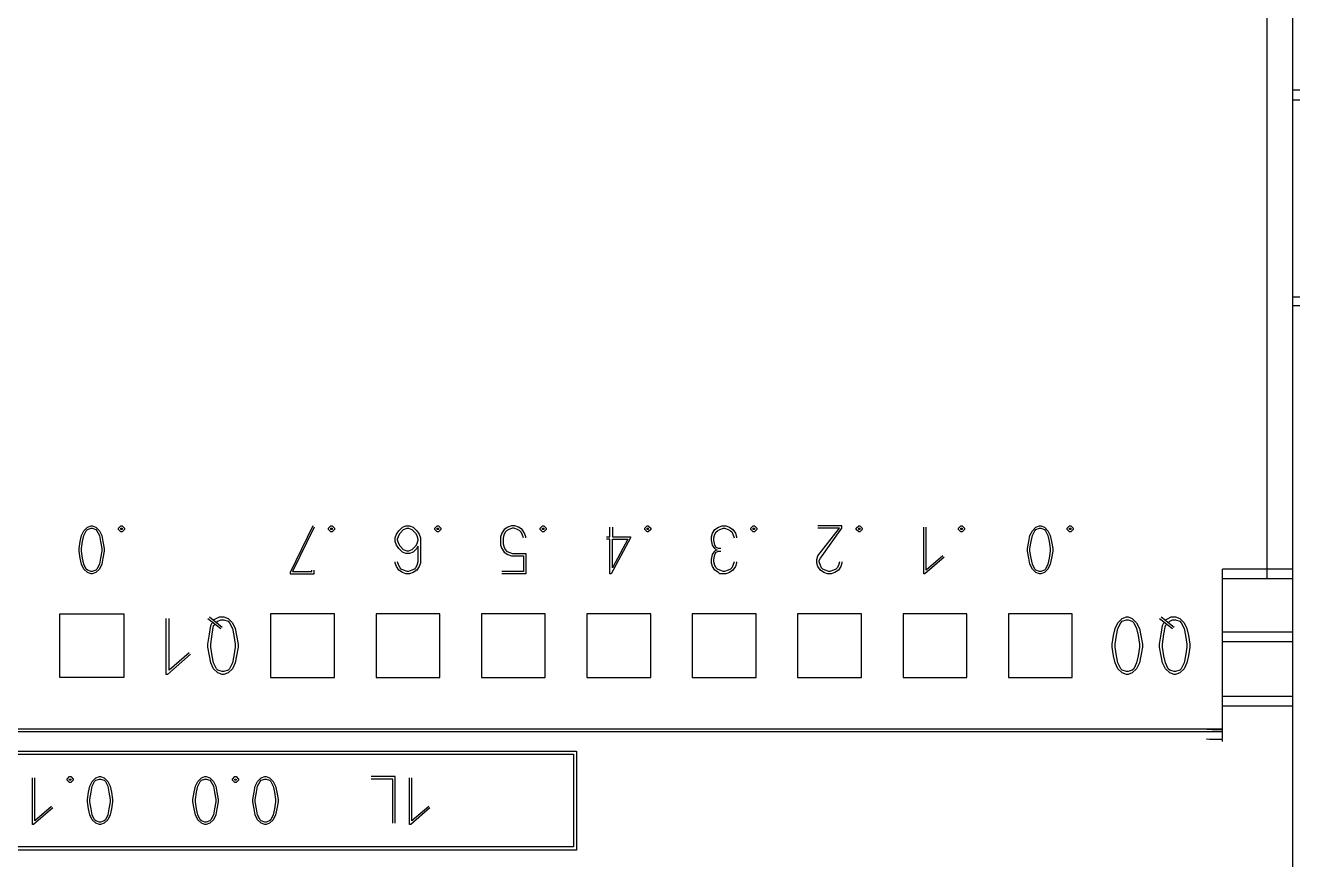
# Model space of a CAD drawing. Header units: millimetres. Extents: x 367 to 1026, y -455 to 11.
# Drawn here: x 624.59 to 664.27, y -260.08 to -233.95 of the extents above; entities that cross this region are included whole.
import ezdxf

# ---------------------------------------------------------------- set-up
doc = ezdxf.new("R2010")
doc.units = ezdxf.units.MM
doc.header["$LTSCALE"] = 6
for name, color, linetype in [('0008LEVEL_0', 7, 'Continuous'), ('0008LEVEL_1', 7, 'Continuous'), ('8_ALL_NOTES_BALLOONS_SYMBOLS_GT', 7, 'Continuous')]:
    doc.layers.add(name, color=color, linetype=linetype)

msp = doc.modelspace()

# ---------------------------------------------------------------- linework, layer by layer
at = {"color": 7, "linetype": 'Continuous'}
for p, q in [((664.273, -194.677), (664.273, -273.077)), ((664.273, -235.977), (665.023, -235.977)), ((681.673, -242.471), (664.273, -242.463)), ((662.073, -255.977), (662.073, -250.977)), ((664.273, -250.977), (662.073, -250.977)), ((625.673, -254.377), (625.673, -252.377)), ((625.673, -252.377), (627.673, -252.377)), ((627.673, -252.377), (627.673, -254.377)), ((632.273, -252.377), (632.273, -254.377)), ((634.273, -252.377), (632.273, -252.377)), ((634.273, -254.377), (634.273, -252.377)), ((635.573, -252.377), (635.573, -254.377)), ((637.573, -252.377), (635.573, -252.377)), ((637.573, -254.377), (637.573, -252.377)), ((638.873, -252.377), (638.873, -254.377)), ((640.873, -252.377), (638.873, -252.377)), ((640.873, -254.377), (640.873, -252.377)), ((642.173, -252.377), (642.173, -254.377)), ((644.173, -252.377), (642.173, -252.377)), ((644.173, -254.377), (644.173, -252.377)), ((645.473, -252.377), (645.473, -254.377)), ((647.473, -252.377), (645.473, -252.377)), ((647.473, -254.377), (647.473, -252.377)), ((648.773, -252.377), (648.773, -254.377)), ((650.773, -252.377), (648.773, -252.377)), ((650.773, -254.377), (650.773, -252.377)), ((652.073, -252.377), (652.073, -254.377)), ((654.073, -252.377), (652.073, -252.377)), ((654.073, -254.377), (654.073, -252.377)), ((655.373, -252.377), (655.373, -254.377)), ((657.373, -252.377), (655.373, -252.377)), ((657.373, -254.377), (657.373, -252.377)), ((664.273, -252.949), (662.073, -252.949)), ((627.673, -254.377), (625.673, -254.377)), ((632.273, -254.377), (634.273, -254.377)), ((635.573, -254.377), (637.573, -254.377)), ((638.873, -254.377), (640.873, -254.377)), ((642.173, -254.377), (644.173, -254.377)), ((645.473, -254.377), (647.473, -254.377)), ((648.773, -254.377), (650.773, -254.377)), ((652.073, -254.377), (654.073, -254.377)), ((655.373, -254.377), (657.373, -254.377)), ((664.273, -254.964), (662.073, -254.964)), ((508.873, -255.977), (662.073, -255.977)), ((508.873, -256.068), (662.073, -256.068)), ((662.073, -256.068), (662.073, -256.008))]:
    msp.add_line(p, q, dxfattribs=at)
msp.add_spline([(662.073, -256.009), (661.83, -256.008), (661.671, -256.005), (661.585, -256.002)], degree=3, dxfattribs=at)
at = {"layer": '0008LEVEL_0', "color": 7, "linetype": 'Continuous'}
for p, q in [((626.31, -250.114), (626.348, -249.927)), ((626.348, -249.927), (626.423, -249.777)), ((626.385, -250.114), (626.423, -249.927)), ((626.423, -249.777), (626.535, -249.664)), ((626.423, -249.927), (626.498, -249.777)), ((626.498, -249.777), (626.535, -249.739)), ((626.535, -249.664), (626.648, -249.627)), ((626.535, -249.739), (626.648, -249.702)), ((626.648, -249.627), (626.685, -249.627)), ((626.648, -249.702), (626.685, -249.702)), ((626.685, -249.627), (626.798, -249.664)), ((626.685, -249.702), (626.798, -249.739)), ((626.798, -249.664), (626.91, -249.777)), ((626.798, -249.739), (626.835, -249.777)), ((626.835, -249.777), (626.91, -249.927)), ((626.91, -249.777), (626.985, -249.927)), ((626.91, -249.927), (626.948, -250.114)), ((626.985, -249.927), (627.023, -250.114)), ((627.51, -249.702), (627.585, -249.627)), ((627.51, -249.739), (627.51, -249.702)), ((627.585, -249.814), (627.51, -249.739)), ((627.585, -249.627), (627.623, -249.627)), ((627.585, -249.739), (627.585, -249.702)), ((627.585, -249.702), (627.623, -249.702)), ((627.623, -249.739), (627.585, -249.739)), ((627.623, -249.814), (627.585, -249.814)), ((627.623, -249.627), (627.698, -249.702)), ((627.623, -249.702), (627.623, -249.739)), ((627.698, -249.739), (627.623, -249.814)), ((627.698, -249.702), (627.698, -249.739)), ((633.598, -249.627), (632.885, -251.089)), ((633.635, -249.664), (632.96, -251.052)), ((634.085, -249.702), (634.16, -249.627)), ((634.085, -249.739), (634.085, -249.702)), ((634.16, -249.814), (634.085, -249.739)), ((634.16, -249.627), (634.198, -249.627)), ((634.16, -249.739), (634.16, -249.702)), ((634.16, -249.702), (634.198, -249.702)), ((634.198, -249.739), (634.16, -249.739)), ((634.198, -249.814), (634.16, -249.814)), ((634.198, -249.627), (634.273, -249.702)), ((634.198, -249.702), (634.198, -249.739)), ((634.273, -249.739), (634.198, -249.814)), ((634.273, -249.702), (634.273, -249.739)), ((636.173, -250.002), (636.21, -249.889)), ((636.21, -249.889), (636.285, -249.777)), ((636.248, -250.039), (636.285, -249.927)), ((636.285, -249.777), (636.398, -249.664)), ((636.285, -249.927), (636.323, -249.852)), ((636.323, -249.852), (636.435, -249.739)), ((636.398, -249.664), (636.51, -249.627)), ((636.435, -249.739), (636.548, -249.702)), ((636.51, -249.627), (636.623, -249.627)), ((636.548, -249.702), (636.585, -249.702)), ((636.585, -249.702), (636.698, -249.739)), ((636.623, -249.627), (636.735, -249.664)), ((636.698, -249.739), (636.81, -249.852)), ((636.735, -249.664), (636.848, -249.777)), ((636.81, -249.852), (636.848, -249.927)), ((636.848, -249.777), (636.923, -249.889)), ((636.848, -249.927), (636.885, -250.039)), ((636.923, -249.889), (636.96, -250.002)), ((637.41, -249.702), (637.485, -249.627)), ((637.41, -249.739), (637.41, -249.702)), ((637.485, -249.814), (637.41, -249.739)), ((637.485, -249.627), (637.523, -249.627)), ((637.485, -249.739), (637.485, -249.702)), ((637.485, -249.702), (637.523, -249.702)), ((637.523, -249.739), (637.485, -249.739)), ((637.523, -249.814), (637.485, -249.814)), ((637.523, -249.627), (637.598, -249.702)), ((637.523, -249.702), (637.523, -249.739)), ((637.598, -249.739), (637.523, -249.814)), ((637.598, -249.702), (637.598, -249.739)), ((639.51, -249.852), (639.473, -249.964)), ((639.473, -249.964), (639.473, -250.227)), ((639.585, -249.739), (639.51, -249.852)), ((639.585, -249.889), (639.548, -250.002)), ((639.698, -249.664), (639.585, -249.739)), ((639.623, -249.814), (639.585, -249.889)), ((639.66, -249.777), (639.623, -249.814)), ((639.735, -249.739), (639.66, -249.777)), ((639.81, -249.627), (639.698, -249.664)), ((639.848, -249.702), (639.735, -249.739)), ((639.923, -249.627), (639.81, -249.627)), ((639.885, -249.702), (639.848, -249.702)), ((639.998, -249.739), (639.885, -249.702)), ((640.035, -249.664), (639.923, -249.627)), ((640.073, -249.777), (639.998, -249.739)), ((640.148, -249.739), (640.035, -249.664)), ((640.11, -249.814), (640.073, -249.777)), ((640.148, -249.889), (640.11, -249.814)), ((640.223, -249.852), (640.148, -249.739)), ((640.185, -250.002), (640.148, -249.889)), ((640.26, -249.964), (640.223, -249.852)), ((640.26, -250.002), (640.26, -249.964)), ((640.71, -249.702), (640.785, -249.627)), ((640.71, -249.739), (640.71, -249.702)), ((640.785, -249.814), (640.71, -249.739)), ((640.785, -249.627), (640.823, -249.627)), ((640.785, -249.739), (640.785, -249.702)), ((640.785, -249.702), (640.823, -249.702)), ((640.823, -249.739), (640.785, -249.739)), ((640.823, -249.814), (640.785, -249.814)), ((640.823, -249.627), (640.898, -249.702)), ((640.823, -249.702), (640.823, -249.739)), ((640.898, -249.739), (640.823, -249.814)), ((640.898, -249.702), (640.898, -249.739)), ((642.785, -249.964), (642.898, -249.964)), ((642.898, -249.964), (642.898, -249.664)), ((642.973, -249.664), (642.973, -249.964)), ((642.973, -249.964), (643.535, -249.964)), ((643.535, -249.964), (643.535, -250.002)), ((643.985, -249.702), (644.06, -249.627)), ((643.985, -249.739), (643.985, -249.702)), ((644.06, -249.814), (643.985, -249.739)), ((644.06, -249.627), (644.098, -249.627)), ((644.06, -249.739), (644.06, -249.702)), ((644.06, -249.702), (644.098, -249.702)), ((644.098, -249.739), (644.06, -249.739)), ((644.098, -249.814), (644.06, -249.814)), ((644.098, -249.627), (644.173, -249.702)), ((644.098, -249.702), (644.098, -249.739)), ((644.173, -249.739), (644.098, -249.814)), ((644.173, -249.702), (644.173, -249.739)), ((646.073, -249.964), (646.11, -249.852)), ((646.073, -250.077), (646.073, -249.964)), ((646.11, -249.852), (646.185, -249.739)), ((646.148, -250.002), (646.185, -249.889)), ((646.185, -249.739), (646.298, -249.664)), ((646.185, -249.889), (646.223, -249.814)), ((646.223, -249.814), (646.26, -249.777)), ((646.26, -249.777), (646.335, -249.739)), ((646.298, -249.664), (646.41, -249.627)), ((646.335, -249.739), (646.448, -249.702)), ((646.41, -249.627), (646.523, -249.627)), ((646.448, -249.702), (646.485, -249.702)), ((646.485, -249.702), (646.598, -249.739)), ((646.523, -249.627), (646.635, -249.664)), ((646.598, -249.739), (646.673, -249.777)), ((646.635, -249.664), (646.748, -249.739)), ((646.673, -249.777), (646.71, -249.814)), ((646.71, -249.814), (646.748, -249.889)), ((646.748, -249.739), (646.823, -249.852)), ((646.748, -249.889), (646.785, -250.002)), ((646.823, -249.852), (646.86, -249.964)), ((646.86, -249.964), (646.86, -250.002)), ((647.31, -249.702), (647.385, -249.627)), ((647.31, -249.739), (647.31, -249.702)), ((647.385, -249.814), (647.31, -249.739)), ((647.385, -249.627), (647.423, -249.627)), ((647.385, -249.739), (647.385, -249.702)), ((647.385, -249.702), (647.423, -249.702)), ((647.423, -249.739), (647.385, -249.739)), ((647.423, -249.814), (647.385, -249.814)), ((647.423, -249.627), (647.498, -249.702)), ((647.423, -249.702), (647.423, -249.739)), ((647.498, -249.739), (647.423, -249.814)), ((647.498, -249.702), (647.498, -249.739)), ((650.16, -249.627), (649.41, -249.627)), ((649.41, -250.564), (650.085, -249.702)), ((650.085, -249.702), (649.41, -249.702)), ((649.485, -250.639), (650.16, -249.702)), ((650.16, -249.702), (650.16, -249.627)), ((650.61, -249.702), (650.685, -249.627)), ((650.61, -249.739), (650.61, -249.702)), ((650.685, -249.814), (650.61, -249.739)), ((650.685, -249.627), (650.723, -249.627)), ((650.685, -249.739), (650.685, -249.702)), ((650.685, -249.702), (650.723, -249.702)), ((650.723, -249.739), (650.685, -249.739)), ((650.723, -249.814), (650.685, -249.814)), ((650.723, -249.627), (650.798, -249.702)), ((650.723, -249.702), (650.723, -249.739)), ((650.798, -249.739), (650.723, -249.814)), ((650.798, -249.702), (650.798, -249.739)), ((652.723, -251.127), (652.723, -249.664)), ((652.798, -251.014), (652.798, -249.664)), ((653.81, -249.702), (653.885, -249.627)), ((653.81, -249.739), (653.81, -249.702)), ((653.885, -249.814), (653.81, -249.739)), ((653.885, -249.627), (653.923, -249.627)), ((653.885, -249.739), (653.885, -249.702)), ((653.885, -249.702), (653.923, -249.702)), ((653.923, -249.739), (653.885, -249.739)), ((653.923, -249.814), (653.885, -249.814)), ((653.923, -249.627), (653.998, -249.702)), ((653.923, -249.702), (653.923, -249.739)), ((653.998, -249.739), (653.923, -249.814)), ((653.998, -249.702), (653.998, -249.739)), ((656.01, -250.114), (656.048, -249.927)), ((656.048, -249.927), (656.123, -249.777)), ((656.085, -250.114), (656.123, -249.927)), ((656.123, -249.777), (656.235, -249.664)), ((656.123, -249.927), (656.198, -249.777)), ((656.198, -249.777), (656.235, -249.739)), ((656.235, -249.664), (656.348, -249.627)), ((656.235, -249.739), (656.348, -249.702)), ((656.348, -249.627), (656.385, -249.627)), ((656.348, -249.702), (656.385, -249.702)), ((656.385, -249.627), (656.498, -249.664)), ((656.385, -249.702), (656.498, -249.739)), ((656.498, -249.664), (656.61, -249.777)), ((656.498, -249.739), (656.535, -249.777)), ((656.535, -249.777), (656.61, -249.927)), ((656.61, -249.777), (656.685, -249.927)), ((656.61, -249.927), (656.648, -250.114)), ((656.685, -249.927), (656.723, -250.114)), ((657.21, -249.702), (657.285, -249.627)), ((657.21, -249.739), (657.21, -249.702)), ((657.285, -249.814), (657.21, -249.739)), ((657.285, -249.627), (657.323, -249.627)), ((657.285, -249.739), (657.285, -249.702)), ((657.285, -249.702), (657.323, -249.702)), ((657.323, -249.739), (657.285, -249.739)), ((657.323, -249.814), (657.285, -249.814)), ((657.323, -249.627), (657.398, -249.702)), ((657.323, -249.702), (657.323, -249.739)), ((657.398, -249.739), (657.323, -249.814)), ((657.398, -249.702), (657.398, -249.739)), ((626.273, -250.339), (626.31, -250.114)), ((626.273, -250.414), (626.273, -250.339)), ((626.348, -250.339), (626.385, -250.114)), ((626.348, -250.414), (626.348, -250.339)), ((626.948, -250.114), (626.985, -250.339)), ((626.985, -250.339), (626.985, -250.414)), ((627.023, -250.114), (627.06, -250.339)), ((627.06, -250.339), (627.06, -250.414)), ((636.173, -250.114), (636.173, -250.002)), ((636.21, -250.227), (636.173, -250.114)), ((636.285, -250.339), (636.21, -250.227)), ((636.248, -250.077), (636.248, -250.039)), ((636.285, -250.189), (636.248, -250.077)), ((636.323, -250.264), (636.285, -250.189)), ((636.398, -250.452), (636.285, -250.339)), ((636.435, -250.377), (636.323, -250.264)), ((636.548, -250.414), (636.435, -250.377)), ((636.698, -250.377), (636.585, -250.414)), ((636.81, -250.264), (636.698, -250.377)), ((636.848, -250.339), (636.735, -250.452)), ((636.848, -250.189), (636.81, -250.264)), ((636.885, -250.077), (636.848, -250.189)), ((636.885, -250.264), (636.848, -250.339)), ((636.885, -250.039), (636.885, -250.077)), ((636.885, -250.264), (636.885, -250.752)), ((636.96, -250.002), (636.96, -250.789)), ((639.473, -250.227), (639.51, -250.339)), ((639.51, -250.339), (639.585, -250.452)), ((639.548, -250.002), (639.548, -250.189)), ((639.548, -250.189), (639.585, -250.302)), ((639.585, -250.302), (639.623, -250.377)), ((639.623, -250.377), (639.66, -250.414)), ((642.898, -250.039), (642.785, -250.039)), ((642.898, -251.127), (642.898, -250.039)), ((643.535, -250.002), (642.935, -251.127)), ((642.973, -250.939), (642.973, -250.039)), ((643.46, -250.039), (642.973, -250.939)), ((642.973, -250.039), (643.46, -250.039)), ((646.11, -250.227), (646.073, -250.077)), ((646.185, -250.339), (646.11, -250.227)), ((646.148, -250.077), (646.148, -250.002)), ((646.185, -250.227), (646.148, -250.077)), ((646.223, -250.302), (646.185, -250.227)), ((646.223, -250.377), (646.185, -250.339)), ((646.185, -250.414), (646.223, -250.377)), ((646.298, -250.339), (646.223, -250.302)), ((646.223, -250.377), (646.26, -250.377)), ((646.373, -250.339), (646.298, -250.339)), ((655.973, -250.339), (656.01, -250.114)), ((655.973, -250.414), (655.973, -250.339)), ((656.048, -250.339), (656.085, -250.114)), ((656.048, -250.414), (656.048, -250.339)), ((656.648, -250.114), (656.685, -250.339)), ((656.685, -250.339), (656.685, -250.414)), ((656.723, -250.114), (656.76, -250.339)), ((656.76, -250.339), (656.76, -250.414)), ((626.31, -250.639), (626.273, -250.414)), ((626.348, -250.827), (626.31, -250.639)), ((626.385, -250.639), (626.348, -250.414)), ((626.423, -250.827), (626.385, -250.639)), ((626.948, -250.639), (626.91, -250.827)), ((626.985, -250.414), (626.948, -250.639)), ((627.023, -250.639), (626.985, -250.827)), ((627.06, -250.414), (627.023, -250.639)), ((636.173, -250.789), (636.173, -250.752)), ((636.285, -250.864), (636.248, -250.752)), ((636.51, -250.489), (636.398, -250.452)), ((636.623, -250.489), (636.51, -250.489)), ((636.585, -250.414), (636.548, -250.414)), ((636.735, -250.452), (636.623, -250.489)), ((636.885, -250.752), (636.848, -250.864)), ((639.585, -250.452), (639.698, -250.527)), ((639.66, -250.414), (639.735, -250.452)), ((639.698, -250.527), (639.81, -250.564)), ((639.735, -250.452), (639.848, -250.489)), ((639.81, -250.564), (640.185, -250.564)), ((639.848, -250.489), (640.26, -250.489)), ((640.185, -250.564), (640.185, -251.052)), ((640.26, -250.489), (640.26, -251.127)), ((646.073, -250.677), (646.11, -250.527)), ((646.073, -250.789), (646.073, -250.677)), ((646.11, -250.527), (646.185, -250.414)), ((646.148, -250.677), (646.185, -250.527)), ((646.148, -250.752), (646.148, -250.677)), ((646.185, -250.864), (646.148, -250.752)), ((646.185, -250.527), (646.223, -250.452)), ((646.223, -250.452), (646.298, -250.414)), ((646.298, -250.414), (646.373, -250.414)), ((646.785, -250.752), (646.748, -250.864)), ((646.86, -250.752), (646.86, -250.789)), ((649.373, -250.677), (649.41, -250.564)), ((649.373, -250.789), (649.373, -250.677)), ((649.448, -250.714), (649.485, -250.639)), ((649.448, -250.752), (649.448, -250.714)), ((649.485, -250.864), (649.448, -250.752)), ((650.085, -250.752), (650.048, -250.864)), ((650.16, -250.752), (650.16, -250.789)), ((653.36, -250.602), (652.76, -251.127)), ((653.323, -250.564), (652.798, -251.014)), ((656.01, -250.639), (655.973, -250.414)), ((656.048, -250.827), (656.01, -250.639)), ((656.085, -250.639), (656.048, -250.414)), ((656.123, -250.827), (656.085, -250.639)), ((656.648, -250.639), (656.61, -250.827)), ((656.685, -250.414), (656.648, -250.639)), ((656.723, -250.639), (656.685, -250.827)), ((656.76, -250.414), (656.723, -250.639)), ((626.423, -250.977), (626.348, -250.827)), ((626.498, -250.977), (626.423, -250.827)), ((626.535, -251.089), (626.423, -250.977)), ((626.535, -251.014), (626.498, -250.977)), ((626.648, -251.052), (626.535, -251.014)), ((626.648, -251.127), (626.535, -251.089)), ((626.685, -251.052), (626.648, -251.052)), ((626.685, -251.127), (626.648, -251.127)), ((626.798, -251.014), (626.685, -251.052)), ((626.798, -251.089), (626.685, -251.127)), ((626.91, -250.977), (626.798, -251.089)), ((626.835, -250.977), (626.798, -251.014)), ((626.91, -250.827), (626.835, -250.977)), ((626.985, -250.827), (626.91, -250.977)), ((632.885, -251.089), (632.885, -251.127)), ((632.885, -251.127), (633.635, -251.127)), ((632.96, -251.052), (633.56, -251.052)), ((633.56, -251.052), (633.56, -251.014)), ((633.635, -251.127), (633.635, -251.014)), ((636.21, -250.902), (636.173, -250.789)), ((636.285, -251.014), (636.21, -250.902)), ((636.323, -250.939), (636.285, -250.864)), ((636.398, -251.089), (636.285, -251.014)), ((636.36, -250.977), (636.323, -250.939)), ((636.435, -251.014), (636.36, -250.977)), ((636.51, -251.127), (636.398, -251.089)), ((636.548, -251.052), (636.435, -251.014)), ((636.623, -251.127), (636.51, -251.127)), ((636.585, -251.052), (636.548, -251.052)), ((636.698, -251.014), (636.585, -251.052)), ((636.735, -251.089), (636.623, -251.127)), ((636.773, -250.977), (636.698, -251.014)), ((636.848, -251.014), (636.735, -251.089)), ((636.81, -250.939), (636.773, -250.977)), ((636.848, -250.864), (636.81, -250.939)), ((636.923, -250.902), (636.848, -251.014)), ((636.96, -250.789), (636.923, -250.902)), ((640.185, -251.052), (639.51, -251.052)), ((640.26, -251.127), (639.51, -251.127)), ((642.935, -251.127), (642.898, -251.127)), ((646.11, -250.902), (646.073, -250.789)), ((646.185, -251.014), (646.11, -250.902)), ((646.223, -250.939), (646.185, -250.864)), ((646.298, -251.089), (646.185, -251.014)), ((646.26, -250.977), (646.223, -250.939)), ((646.335, -251.014), (646.26, -250.977)), ((646.335, -251.127), (646.298, -251.089)), ((646.448, -251.052), (646.335, -251.014)), ((646.523, -251.127), (646.335, -251.127)), ((646.485, -251.052), (646.448, -251.052)), ((646.598, -251.014), (646.485, -251.052)), ((646.635, -251.089), (646.523, -251.127)), ((646.673, -250.977), (646.598, -251.014)), ((646.748, -251.014), (646.635, -251.089)), ((646.71, -250.939), (646.673, -250.977)), ((646.748, -250.864), (646.71, -250.939)), ((646.823, -250.902), (646.748, -251.014)), ((646.86, -250.789), (646.823, -250.902)), ((649.41, -250.902), (649.373, -250.789)), ((649.485, -251.014), (649.41, -250.902)), ((649.523, -250.939), (649.485, -250.864)), ((649.598, -251.089), (649.485, -251.014)), ((649.56, -250.977), (649.523, -250.939)), ((649.635, -251.014), (649.56, -250.977)), ((649.71, -251.127), (649.598, -251.089)), ((649.748, -251.052), (649.635, -251.014)), ((649.823, -251.127), (649.71, -251.127)), ((649.785, -251.052), (649.748, -251.052)), ((649.898, -251.014), (649.785, -251.052)), ((649.935, -251.089), (649.823, -251.127)), ((649.973, -250.977), (649.898, -251.014)), ((650.048, -251.014), (649.935, -251.089)), ((650.01, -250.939), (649.973, -250.977)), ((650.048, -250.864), (650.01, -250.939)), ((650.123, -250.902), (650.048, -251.014)), ((650.16, -250.789), (650.123, -250.902)), ((652.76, -251.127), (652.723, -251.127)), ((656.123, -250.977), (656.048, -250.827)), ((656.198, -250.977), (656.123, -250.827)), ((656.235, -251.089), (656.123, -250.977)), ((656.235, -251.014), (656.198, -250.977)), ((656.348, -251.052), (656.235, -251.014)), ((656.348, -251.127), (656.235, -251.089)), ((656.385, -251.052), (656.348, -251.052)), ((656.385, -251.127), (656.348, -251.127)), ((656.498, -251.014), (656.385, -251.052)), ((656.498, -251.089), (656.385, -251.127)), ((656.535, -250.977), (656.498, -251.014)), ((656.61, -250.977), (656.498, -251.089)), ((656.61, -250.827), (656.535, -250.977)), ((656.685, -250.827), (656.61, -250.977)), ((629.003, -254.277), (629.003, -252.522)), ((629.093, -254.142), (629.093, -252.522)), ((630.308, -252.522), (630.713, -252.837)), ((630.353, -252.477), (630.758, -252.792)), ((630.353, -253.017), (630.398, -252.747)), ((630.398, -252.747), (630.443, -252.657)), ((630.443, -253.017), (630.488, -252.747)), ((630.488, -252.567), (630.668, -252.477)), ((630.488, -252.747), (630.533, -252.702)), ((630.578, -252.657), (630.623, -252.612)), ((630.623, -252.612), (630.713, -252.567)), ((630.668, -252.477), (630.803, -252.477)), ((630.713, -252.567), (630.803, -252.567)), ((630.803, -252.477), (630.938, -252.522)), ((630.803, -252.567), (630.938, -252.612)), ((630.938, -252.522), (631.073, -252.657)), ((630.938, -252.612), (630.983, -252.657)), ((630.983, -252.657), (631.073, -252.837)), ((631.073, -252.657), (631.163, -252.837)), ((658.713, -252.837), (658.803, -252.657)), ((658.803, -252.657), (658.938, -252.522)), ((658.803, -252.837), (658.893, -252.657)), ((658.893, -252.657), (658.938, -252.612)), ((658.938, -252.522), (659.073, -252.477)), ((658.938, -252.612), (659.073, -252.567)), ((659.073, -252.477), (659.118, -252.477)), ((659.073, -252.567), (659.118, -252.567)), ((659.118, -252.477), (659.253, -252.522)), ((659.118, -252.567), (659.253, -252.612)), ((659.253, -252.522), (659.388, -252.657)), ((659.253, -252.612), (659.298, -252.657)), ((659.298, -252.657), (659.388, -252.837)), ((659.388, -252.657), (659.478, -252.837)), ((660.108, -252.522), (660.513, -252.837)), ((660.153, -252.477), (660.558, -252.792)), ((660.153, -253.017), (660.198, -252.747)), ((660.198, -252.747), (660.243, -252.657)), ((660.243, -253.017), (660.288, -252.747)), ((660.288, -252.567), (660.378, -252.522)), ((660.288, -252.747), (660.333, -252.702)), ((660.378, -252.522), (660.468, -252.477)), ((660.378, -252.657), (660.423, -252.612)), ((660.423, -252.612), (660.513, -252.567)), ((660.468, -252.477), (660.603, -252.477)), ((660.513, -252.567), (660.603, -252.567)), ((660.603, -252.477), (660.738, -252.522)), ((660.603, -252.567), (660.738, -252.612)), ((660.738, -252.522), (660.873, -252.657)), ((660.738, -252.612), (660.783, -252.657)), ((660.783, -252.657), (660.873, -252.837)), ((660.873, -252.657), (660.963, -252.837)), ((630.308, -253.332), (630.353, -253.017)), ((630.398, -253.332), (630.443, -253.017)), ((631.073, -252.837), (631.118, -253.062)), ((631.118, -253.062), (631.163, -253.332)), ((631.163, -252.837), (631.208, -253.062)), ((631.208, -253.062), (631.253, -253.332)), ((658.623, -253.332), (658.668, -253.062)), ((658.668, -253.062), (658.713, -252.837)), ((658.713, -253.332), (658.758, -253.062)), ((658.758, -253.062), (658.803, -252.837)), ((659.388, -252.837), (659.433, -253.062)), ((659.433, -253.062), (659.478, -253.332)), ((659.478, -252.837), (659.523, -253.062)), ((659.523, -253.062), (659.568, -253.332)), ((660.108, -253.332), (660.153, -253.017)), ((660.198, -253.332), (660.243, -253.017)), ((660.873, -252.837), (660.918, -253.062)), ((660.918, -253.062), (660.963, -253.332)), ((660.963, -252.837), (661.008, -253.062)), ((661.008, -253.062), (661.053, -253.332)), ((630.308, -253.422), (630.308, -253.332)), ((630.353, -253.692), (630.308, -253.422)), ((630.398, -253.422), (630.398, -253.332)), ((630.443, -253.692), (630.398, -253.422)), ((631.163, -253.422), (631.118, -253.692)), ((631.163, -253.332), (631.163, -253.422)), ((631.253, -253.422), (631.208, -253.692)), ((631.253, -253.332), (631.253, -253.422)), ((658.623, -253.422), (658.623, -253.332)), ((658.668, -253.692), (658.623, -253.422)), ((658.713, -253.422), (658.713, -253.332)), ((658.758, -253.692), (658.713, -253.422)), ((659.478, -253.422), (659.433, -253.692)), ((659.478, -253.332), (659.478, -253.422)), ((659.568, -253.422), (659.523, -253.692)), ((659.568, -253.332), (659.568, -253.422)), ((660.108, -253.422), (660.108, -253.332)), ((660.153, -253.692), (660.108, -253.422)), ((660.198, -253.422), (660.198, -253.332)), ((660.243, -253.692), (660.198, -253.422)), ((660.963, -253.422), (660.918, -253.692)), ((660.963, -253.332), (660.963, -253.422)), ((661.053, -253.422), (661.008, -253.692)), ((661.053, -253.332), (661.053, -253.422)), ((629.768, -253.647), (629.048, -254.277)), ((629.723, -253.602), (629.093, -254.142)), ((630.398, -253.917), (630.353, -253.692)), ((630.488, -254.097), (630.398, -253.917)), ((630.488, -253.917), (630.443, -253.692)), ((630.578, -254.097), (630.488, -253.917)), ((631.073, -253.917), (630.983, -254.097)), ((631.118, -253.692), (631.073, -253.917)), ((631.163, -253.917), (631.073, -254.097)), ((631.208, -253.692), (631.163, -253.917)), ((658.713, -253.917), (658.668, -253.692)), ((658.803, -254.097), (658.713, -253.917)), ((658.803, -253.917), (658.758, -253.692)), ((658.893, -254.097), (658.803, -253.917)), ((659.388, -253.917), (659.298, -254.097)), ((659.433, -253.692), (659.388, -253.917)), ((659.478, -253.917), (659.388, -254.097)), ((659.523, -253.692), (659.478, -253.917)), ((660.198, -253.917), (660.153, -253.692)), ((660.288, -254.097), (660.198, -253.917)), ((660.288, -253.917), (660.243, -253.692)), ((660.378, -254.097), (660.288, -253.917)), ((660.873, -253.917), (660.783, -254.097)), ((660.918, -253.692), (660.873, -253.917)), ((660.963, -253.917), (660.873, -254.097)), ((661.008, -253.692), (660.963, -253.917)), ((629.048, -254.277), (629.003, -254.277)), ((630.623, -254.232), (630.488, -254.097)), ((630.623, -254.142), (630.578, -254.097)), ((630.758, -254.187), (630.623, -254.142)), ((630.758, -254.277), (630.623, -254.232)), ((630.803, -254.187), (630.758, -254.187)), ((630.803, -254.277), (630.758, -254.277)), ((630.938, -254.142), (630.803, -254.187)), ((630.938, -254.232), (630.803, -254.277)), ((630.983, -254.097), (630.938, -254.142)), ((631.073, -254.097), (630.938, -254.232)), ((658.938, -254.232), (658.803, -254.097)), ((658.938, -254.142), (658.893, -254.097)), ((659.073, -254.187), (658.938, -254.142)), ((659.073, -254.277), (658.938, -254.232)), ((659.118, -254.187), (659.073, -254.187)), ((659.118, -254.277), (659.073, -254.277)), ((659.253, -254.142), (659.118, -254.187)), ((659.253, -254.232), (659.118, -254.277)), ((659.298, -254.097), (659.253, -254.142)), ((659.388, -254.097), (659.253, -254.232)), ((660.423, -254.232), (660.288, -254.097)), ((660.423, -254.142), (660.378, -254.097)), ((660.558, -254.187), (660.423, -254.142)), ((660.558, -254.277), (660.423, -254.232)), ((660.603, -254.187), (660.558, -254.187)), ((660.603, -254.277), (660.558, -254.277)), ((660.738, -254.142), (660.603, -254.187)), ((660.738, -254.232), (660.603, -254.277)), ((660.783, -254.097), (660.738, -254.142)), ((660.873, -254.097), (660.738, -254.232))]:
    msp.add_line(p, q, dxfattribs=at)
at = {"layer": '0008LEVEL_1', "color": 7, "linetype": 'Continuous'}
for p, q in [((577.473, -256.677), (641.853, -256.677)), ((641.853, -256.677), (641.853, -259.777)), ((577.573, -256.777), (641.753, -256.777)), ((641.753, -256.777), (641.753, -259.677)), ((624.811, -258.977), (624.811, -257.514)), ((624.886, -258.864), (624.886, -257.514)), ((625.898, -257.552), (625.973, -257.477)), ((625.973, -257.477), (626.011, -257.477)), ((626.011, -257.477), (626.086, -257.552)), ((626.686, -257.627), (626.798, -257.514)), ((626.798, -257.514), (626.911, -257.477)), ((626.911, -257.477), (626.948, -257.477)), ((626.948, -257.477), (627.061, -257.514)), ((627.061, -257.514), (627.173, -257.627)), ((629.991, -257.627), (630.103, -257.514)), ((630.103, -257.514), (630.216, -257.477)), ((630.216, -257.477), (630.253, -257.477)), ((630.253, -257.477), (630.366, -257.514)), ((630.366, -257.514), (630.478, -257.627)), ((631.078, -257.552), (631.153, -257.477)), ((631.153, -257.477), (631.191, -257.477)), ((631.191, -257.477), (631.266, -257.552)), ((631.866, -257.627), (631.978, -257.514)), ((631.978, -257.514), (632.091, -257.477)), ((632.091, -257.477), (632.128, -257.477)), ((632.128, -257.477), (632.241, -257.514)), ((632.241, -257.514), (632.353, -257.627)), ((636.171, -257.477), (635.421, -257.477)), ((636.171, -258.939), (636.171, -257.477)), ((636.621, -258.977), (636.621, -257.514)), ((636.696, -258.864), (636.696, -257.514)), ((625.898, -257.589), (625.898, -257.552)), ((625.973, -257.664), (625.898, -257.589)), ((625.973, -257.589), (625.973, -257.552)), ((625.973, -257.552), (626.011, -257.552)), ((626.011, -257.589), (625.973, -257.589)), ((626.011, -257.664), (625.973, -257.664)), ((626.011, -257.552), (626.011, -257.589)), ((626.086, -257.589), (626.011, -257.664)), ((626.086, -257.552), (626.086, -257.589)), ((626.573, -257.964), (626.611, -257.777)), ((626.611, -257.777), (626.686, -257.627)), ((626.648, -257.964), (626.686, -257.777)), ((626.686, -257.777), (626.761, -257.627)), ((626.761, -257.627), (626.798, -257.589)), ((626.798, -257.589), (626.911, -257.552)), ((626.911, -257.552), (626.948, -257.552)), ((626.948, -257.552), (627.061, -257.589)), ((627.061, -257.589), (627.098, -257.627)), ((627.098, -257.627), (627.173, -257.777)), ((627.173, -257.627), (627.248, -257.777)), ((627.173, -257.777), (627.211, -257.964)), ((627.248, -257.777), (627.286, -257.964)), ((629.878, -257.964), (629.916, -257.777)), ((629.916, -257.777), (629.991, -257.627)), ((629.953, -257.964), (629.991, -257.777)), ((629.991, -257.777), (630.066, -257.627)), ((630.066, -257.627), (630.103, -257.589)), ((630.103, -257.589), (630.216, -257.552)), ((630.216, -257.552), (630.253, -257.552)), ((630.253, -257.552), (630.366, -257.589)), ((630.366, -257.589), (630.403, -257.627)), ((630.403, -257.627), (630.478, -257.777)), ((630.478, -257.627), (630.553, -257.777)), ((630.478, -257.777), (630.516, -257.964)), ((630.553, -257.777), (630.591, -257.964)), ((631.078, -257.589), (631.078, -257.552)), ((631.153, -257.664), (631.078, -257.589)), ((631.153, -257.589), (631.153, -257.552)), ((631.153, -257.552), (631.191, -257.552)), ((631.191, -257.589), (631.153, -257.589)), ((631.191, -257.664), (631.153, -257.664)), ((631.191, -257.552), (631.191, -257.589)), ((631.266, -257.589), (631.191, -257.664)), ((631.266, -257.552), (631.266, -257.589)), ((631.753, -257.964), (631.791, -257.777)), ((631.791, -257.777), (631.866, -257.627)), ((631.828, -257.964), (631.866, -257.777)), ((631.866, -257.777), (631.941, -257.627)), ((631.941, -257.627), (631.978, -257.589)), ((631.978, -257.589), (632.091, -257.552)), ((632.091, -257.552), (632.128, -257.552)), ((632.128, -257.552), (632.241, -257.589)), ((632.241, -257.589), (632.278, -257.627)), ((632.278, -257.627), (632.353, -257.777)), ((632.353, -257.627), (632.428, -257.777)), ((632.353, -257.777), (632.391, -257.964)), ((632.428, -257.777), (632.466, -257.964)), ((636.096, -257.552), (635.421, -257.552)), ((636.096, -258.939), (636.096, -257.552)), ((626.536, -258.189), (626.573, -257.964)), ((626.536, -258.264), (626.536, -258.189)), ((626.573, -258.489), (626.536, -258.264)), ((626.611, -258.189), (626.648, -257.964)), ((626.611, -258.264), (626.611, -258.189)), ((626.648, -258.489), (626.611, -258.264)), ((627.211, -257.964), (627.248, -258.189)), ((627.248, -258.264), (627.211, -258.489)), ((627.248, -258.189), (627.248, -258.264)), ((627.286, -257.964), (627.323, -258.189)), ((627.323, -258.264), (627.286, -258.489)), ((627.323, -258.189), (627.323, -258.264)), ((629.841, -258.189), (629.878, -257.964)), ((629.841, -258.264), (629.841, -258.189)), ((629.878, -258.489), (629.841, -258.264)), ((629.916, -258.189), (629.953, -257.964)), ((629.916, -258.264), (629.916, -258.189)), ((629.953, -258.489), (629.916, -258.264)), ((630.516, -257.964), (630.553, -258.189)), ((630.553, -258.264), (630.516, -258.489)), ((630.553, -258.189), (630.553, -258.264)), ((630.591, -257.964), (630.628, -258.189)), ((630.628, -258.264), (630.591, -258.489)), ((630.628, -258.189), (630.628, -258.264)), ((631.716, -258.189), (631.753, -257.964)), ((631.716, -258.264), (631.716, -258.189)), ((631.753, -258.489), (631.716, -258.264)), ((631.791, -258.189), (631.828, -257.964)), ((631.791, -258.264), (631.791, -258.189)), ((631.828, -258.489), (631.791, -258.264)), ((632.391, -257.964), (632.428, -258.189)), ((632.428, -258.264), (632.391, -258.489)), ((632.428, -258.189), (632.428, -258.264)), ((632.466, -257.964), (632.503, -258.189)), ((632.503, -258.264), (632.466, -258.489)), ((632.503, -258.189), (632.503, -258.264)), ((625.448, -258.452), (624.848, -258.977)), ((625.411, -258.414), (624.886, -258.864)), ((626.611, -258.677), (626.573, -258.489)), ((626.686, -258.827), (626.611, -258.677)), ((626.686, -258.677), (626.648, -258.489)), ((626.761, -258.827), (626.686, -258.677)), ((627.173, -258.677), (627.098, -258.827)), ((627.211, -258.489), (627.173, -258.677)), ((627.248, -258.677), (627.173, -258.827)), ((627.286, -258.489), (627.248, -258.677)), ((629.916, -258.677), (629.878, -258.489)), ((629.991, -258.827), (629.916, -258.677)), ((629.991, -258.677), (629.953, -258.489)), ((630.066, -258.827), (629.991, -258.677)), ((630.478, -258.677), (630.403, -258.827)), ((630.516, -258.489), (630.478, -258.677)), ((630.553, -258.677), (630.478, -258.827)), ((630.591, -258.489), (630.553, -258.677)), ((631.791, -258.677), (631.753, -258.489)), ((631.866, -258.827), (631.791, -258.677)), ((631.866, -258.677), (631.828, -258.489)), ((631.941, -258.827), (631.866, -258.677)), ((632.353, -258.677), (632.278, -258.827)), ((632.391, -258.489), (632.353, -258.677)), ((632.428, -258.677), (632.353, -258.827)), ((632.466, -258.489), (632.428, -258.677)), ((637.258, -258.452), (636.658, -258.977)), ((637.221, -258.414), (636.696, -258.864)), ((624.848, -258.977), (624.811, -258.977)), ((626.798, -258.939), (626.686, -258.827)), ((626.798, -258.864), (626.761, -258.827)), ((626.911, -258.902), (626.798, -258.864)), ((626.911, -258.977), (626.798, -258.939)), ((626.948, -258.902), (626.911, -258.902)), ((626.948, -258.977), (626.911, -258.977)), ((627.061, -258.864), (626.948, -258.902)), ((627.061, -258.939), (626.948, -258.977)), ((627.098, -258.827), (627.061, -258.864)), ((627.173, -258.827), (627.061, -258.939)), ((630.103, -258.939), (629.991, -258.827)), ((630.103, -258.864), (630.066, -258.827)), ((630.216, -258.902), (630.103, -258.864)), ((630.216, -258.977), (630.103, -258.939)), ((630.253, -258.902), (630.216, -258.902)), ((630.253, -258.977), (630.216, -258.977)), ((630.366, -258.864), (630.253, -258.902)), ((630.366, -258.939), (630.253, -258.977)), ((630.478, -258.827), (630.366, -258.939)), ((630.403, -258.827), (630.366, -258.864)), ((631.978, -258.939), (631.866, -258.827)), ((631.978, -258.864), (631.941, -258.827)), ((632.091, -258.902), (631.978, -258.864)), ((632.091, -258.977), (631.978, -258.939)), ((632.128, -258.902), (632.091, -258.902)), ((632.128, -258.977), (632.091, -258.977)), ((632.241, -258.864), (632.128, -258.902)), ((632.241, -258.939), (632.128, -258.977)), ((632.353, -258.827), (632.241, -258.939)), ((632.278, -258.827), (632.241, -258.864)), ((636.658, -258.977), (636.621, -258.977)), ((641.853, -259.777), (577.473, -259.777)), ((641.753, -259.677), (577.573, -259.677))]:
    msp.add_line(p, q, dxfattribs=at)
at = {"layer": '8_ALL_NOTES_BALLOONS_SYMBOLS_GT', "color": 7, "linetype": 'Continuous'}
for p, q in [((663.473, -251.282), (663.473, -217.082)), ((664.273, -236.282), (664.608, -236.282)), ((664.643, -242.732), (664.273, -242.732)), ((662.073, -256.282), (662.073, -251.282)), ((664.273, -251.282), (662.073, -251.282)), ((664.273, -253.254), (662.073, -253.254)), ((664.273, -255.269), (662.073, -255.269)), ((661.585, -256.307), (661.574, -256.305)), ((661.671, -256.31), (661.585, -256.307)), ((661.83, -256.312), (661.671, -256.31)), ((662.073, -256.313), (661.83, -256.312)), ((662.073, -256.372), (662.073, -256.313))]:
    msp.add_line(p, q, dxfattribs=at)

doc.saveas('drawing.dxf')
